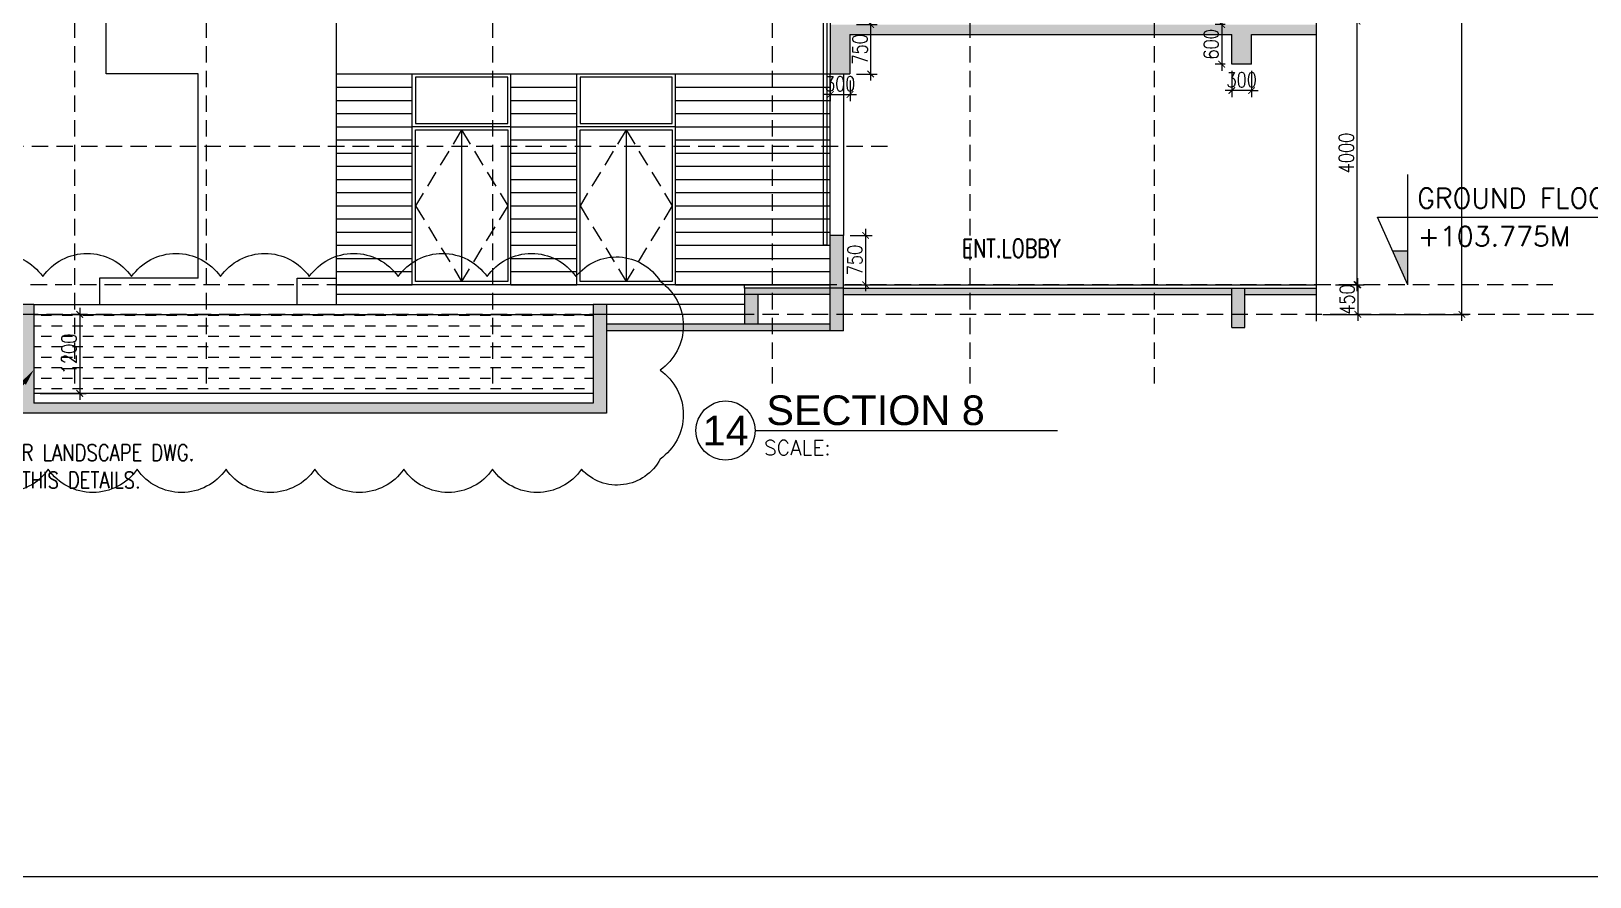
# Model space of a CAD drawing. Extents: x -32840 to 422982, y 280745 to 888746.
# Drawn here: x 77131 to 100808, y 446301 to 459142 of the extents above; entities that cross this region are included whole.
import ezdxf
from ezdxf import colors
from ezdxf.entities.mleader import LeaderData, LeaderLine
from ezdxf.enums import TextEntityAlignment as Align
from ezdxf.math import Vec2, Vec3

# ---------------------------------------------------------------- set-up
doc = ezdxf.new("R2010")
doc.units = 0
doc.header["$LTSCALE"] = 1000
doc.header["$PDMODE"] = 3
doc.linetypes.add('CONTINOUS', pattern=[0])
doc.linetypes.add('HIDDEN', pattern=[0.375, 0.25, -0.125])
doc.layers.get('Defpoints').update_dxf_attribs({"linetype": 'HIDDEN'})
for name, color, linetype in [('a-dim', 3, 'Continuous'), ('A-DOOR', 1, 'Continuous'), ('A-Elev 02', 6, 'Continuous'), ('A-HAT', 8, 'Continuous'), ('A-LVL', 31, 'HIDDEN'), ('A-RD', 6, 'Continuous'), ('A-Rev', 31, 'Continuous'), ('A-Tag LVl', 2, 'Continuous'), ('A-WALL', 7, 'CONTINOUS'), ('I-False Ceiling', 7, 'Continuous')]:
    doc.layers.add(name, color=color, linetype=linetype)
doc.layers.add('A-FLOR', color=2, linetype='Continuous', lineweight=18)
doc.styles.add('Arial', font='arial.ttf')
doc.styles.add('ROMANS', font='romans.shx', dxfattribs={"width": 0.8})
doc.dimstyles.new('dim-1', dxfattribs={"dimscale": 100, "dimtxt": 2.25, "dimasz": 1, "dimexe": 1, "dimexo": 1, "dimgap": 0.5, "dimtad": 1, "dimdec": 0, "dimzin": 3, "dimdsep": 46, "dimtxsty": 'ROMANS', "dimblk": 'ARCHTICK', "dimcen": 0.0625, "dimdle": 1, "dimclrd": 256, "dimclre": 256, "dimclrt": 6, "dimadec": 0, "dimazin": 0, "dimtfac": 1, "dimtdec": 0, "dimtix": 1, "dimtmove": 1, "dimatfit": 3, "dimfxl": 1, "dimfrac": 2, "dimtolj": 1, "dimtzin": 3, "dimarcsym": 0})

# ---------------------------------------------------------------- blocks, each defined once
blk = doc.blocks.new('_ArchTick')
at = {"color": 0, "linetype": 'ByBlock', "const_width": 0.15}
blk.add_lwpolyline([(-0.5, -0.5), (0.5, 0.5)], dxfattribs=at)
blk = doc.blocks.new('*D1925')
at = {"layer": 'a-dim', "lineweight": -2, "transparency": 16777216}
for p, q in [((97273, 455192), (97273, 459392)), ((97094, 459292), (97373, 459292)), ((97094, 455292), (97373, 455292))]:
    blk.add_line(p, q, dxfattribs=at)
at = {"layer": 'Defpoints', "color": 0, "transparency": 16777216}
for p in [(96994, 459292), (97273, 459292), (96994, 455292)]:
    blk.add_point(p, dxfattribs=at)
at = {"layer": 'a-dim', "lineweight": -2, "transparency": 16777216, "xscale": 100, "yscale": 100, "zscale": 100}
for p, rotation in [((97273, 459292), 90), ((97273, 455292), 270)]:
    blk.add_blockref('_ArchTick', p, dxfattribs=dict(at, rotation=rotation))
at = {"layer": 'a-dim', "color": 6, "transparency": 16777216, "insert": (97110, 457292), "char_height": 225, "attachment_point": 5, "rotation": 90, "style": 'ROMANS'}
blk.add_mtext('\\A1;4000', dxfattribs=at)
blk = doc.blocks.new('*D1929')
at = {"layer": 'a-dim', "lineweight": -2, "transparency": 16777216}
for p, q in [((96751, 466792), (98966, 466792)), ((98866, 454742), (98866, 466892)), ((96751, 454842), (98966, 454842))]:
    blk.add_line(p, q, dxfattribs=at)
at = {"layer": 'Defpoints', "color": 0, "transparency": 16777216}
for p in [(96651, 466792), (98866, 466792), (96651, 454842)]:
    blk.add_point(p, dxfattribs=at)
at = {"layer": 'a-dim', "lineweight": -2, "transparency": 16777216, "xscale": 100, "yscale": 100, "zscale": 100}
for p, rotation in [((98866, 466792), 90), ((98866, 454842), 270)]:
    blk.add_blockref('_ArchTick', p, dxfattribs=dict(at, rotation=rotation))
at = {"layer": 'a-dim', "color": 6, "transparency": 16777216, "insert": (98703, 460892), "char_height": 225, "attachment_point": 5, "rotation": 90, "style": 'ROMANS'}
blk.add_mtext('\\A1;11950', dxfattribs=at)
blk = doc.blocks.new('*D1930')
at = {"layer": 'a-dim', "lineweight": -2, "transparency": 16777216}
for p, q in [((97283, 455292), (97283, 455392)), ((96945, 455292), (97383, 455292)), ((97283, 455292), (97283, 454842)), ((96945, 454842), (97383, 454842)), ((97283, 454842), (97283, 454742))]:
    blk.add_line(p, q, dxfattribs=at)
at = {"layer": 'Defpoints', "color": 0, "transparency": 16777216}
for p in [(96845, 455292), (96845, 454842), (97283, 454842)]:
    blk.add_point(p, dxfattribs=at)
at = {"layer": 'a-dim', "lineweight": -2, "transparency": 16777216, "xscale": 100, "yscale": 100, "zscale": 100}
for p, rotation in [((97283, 455292), 270), ((97283, 454842), 90)]:
    blk.add_blockref('_ArchTick', p, dxfattribs=dict(at, rotation=rotation))
at = {"layer": 'a-dim', "color": 6, "transparency": 16777216, "insert": (97121, 455067), "char_height": 225, "attachment_point": 5, "rotation": 90, "style": 'ROMANS'}
blk.add_mtext('\\A1;450', dxfattribs=at)
blk = doc.blocks.new('*U1812')
at = {"layer": 'A-HAT'}
blk.add_line((-3300, 0), (-2150, 0), dxfattribs=at)
blk = doc.blocks.new('*U1813')
at = {"layer": 'A-HAT', "color": 0, "linetype": 'ByBlock', "lineweight": -2}
for p in [(0, 3200), (0, 3000), (0, 2800), (0, 2600), (0, 2400), (0, 2200), (0, 2000), (0, 1800), (0, 1600), (0, 1400), (0, 1200), (0, 1000), (0, 800), (0, 600), (0, 400), (0, 200), (0, 0)]:
    blk.add_blockref('*U1812', p, dxfattribs=at)
blk = doc.blocks.new('*U1814')
at = {"layer": 'A-HAT'}
blk.add_line((-3650, 0), (-2650, 0), dxfattribs=at)
blk = doc.blocks.new('*U1815')
at = {"layer": 'A-HAT', "color": 0, "linetype": 'ByBlock', "lineweight": -2}
for p in [(0, 3200), (0, 3000), (0, 2800), (0, 2600), (0, 2400), (0, 2200), (0, 2000), (0, 1800), (0, 1600), (0, 1400), (0, 1200), (0, 1000), (0, 800), (0, 600), (0, 400), (0, 200), (0, 0)]:
    blk.add_blockref('*U1814', p, dxfattribs=at)
blk = doc.blocks.new('*U1809')
at = {"layer": 'A-HAT'}
blk.add_line((-4150, 0), (-1800, 0), dxfattribs=at)
blk = doc.blocks.new('*U1811')
at = {"layer": 'A-HAT', "color": 0, "linetype": 'ByBlock', "lineweight": -2}
for p in [(0, 3200), (0, 3000), (0, 2800), (0, 2600), (0, 2400), (0, 2200), (0, 2000), (0, 1800), (0, 1600), (0, 1400), (0, 1200), (0, 1000), (0, 800), (0, 600), (0, 400), (0, 200), (0, 0)]:
    blk.add_blockref('*U1809', p, dxfattribs=at)
blk = doc.blocks.new('TAG-LABEL')
at = {"linetype": 'Continuous'}
blk.add_line((-65.32, 0), (-24.49, 0), dxfattribs=at)
blk.add_circle((-69.32, 0), 4, dxfattribs=at)
at = {"color": 6, "style": 'ROMANS'}
blk.add_text('SCALE:', height=2, dxfattribs=at).set_placement((-64.13, -3.31))
at = {"color": 6}
for tag, p, height, style in [('LABELNAME', (-63.82, 0.75), 4, 'Arial'), ('SCALE', (-52.05, -3.31), 2, 'ROMANS'), ('DES.LINE.01', (-63.94, -6.44), 2, 'ROMANS'), ('DES.LINE.02', (-63.94, -9.56), 2, 'ROMANS')]:
    blk.add_attdef(tag, p, '', height=height, dxfattribs=dict(at, style=style))
at = {"color": 6, "style": 'Arial'}
blk.add_attdef('88', text='', height=4, dxfattribs=at).set_placement((-69.32, 0), align=Align.MIDDLE_CENTER)
blk = doc.blocks.new('*D1915')
at = {"layer": 'a-dim', "lineweight": -2, "transparency": 16777216}
for p, q in [((77270, 454842), (77969, 454842)), ((77869, 454942), (77869, 453542)), ((77270, 453642), (77969, 453642))]:
    blk.add_line(p, q, dxfattribs=at)
at = {"layer": 'Defpoints', "color": 0, "transparency": 16777216}
for p in [(77170, 454842), (77170, 453642), (77869, 453642)]:
    blk.add_point(p, dxfattribs=at)
at = {"layer": 'a-dim', "lineweight": -2, "transparency": 16777216, "xscale": 100, "yscale": 100, "zscale": 100}
for p, rotation in [((77869, 454842), 90), ((77869, 453642), 270)]:
    blk.add_blockref('_ArchTick', p, dxfattribs=dict(at, rotation=rotation))
at = {"layer": 'a-dim', "color": 6, "transparency": 16777216, "insert": (77706, 454242), "char_height": 225, "attachment_point": 5, "rotation": 90, "style": 'ROMANS'}
blk.add_mtext('\\A1;1200', dxfattribs=at)
blk = doc.blocks.new('RD')
at = {"style": 'ROMANS', "width": 0.75}
for tag, p in [('RT', (10.24, 14.08)), ('SZ', (10.24, 2.74))]:
    blk.add_attdef(tag, text='', height=9, dxfattribs=at).set_placement(p, align=Align.CENTER)
blk = doc.blocks.new('TAG-LVL-SEC')
blk.add_hatch(color=256).paths.add_polyline_path([(0, 3.42), (-1.53, 3.42), (0, 0)])
for p, q in [((0, 0), (0, 11.17)), ((0, 0), (-3.06, 6.83)), ((-3.06, 6.83), (27.63, 6.83)), ((-1.53, 3.42), (0, 3.42))]:
    blk.add_line(p, q)
at = {"color": 6, "style": 'ROMANS'}
for tag, p in [('LEVEL', (1.61, 7.76)), ('LEVELTAG', (1.44, 3.9))]:
    blk.add_attdef(tag, p, '', height=2, dxfattribs=at)
blk = doc.blocks.new('*D1818')
at = {"layer": 'a-dim', "lineweight": -2, "transparency": 16777216}
for p, q in [((89570, 456042), (89907, 456042)), ((89807, 456142), (89807, 455192)), ((89570, 455292), (89907, 455292))]:
    blk.add_line(p, q, dxfattribs=at)
at = {"layer": 'Defpoints', "color": 0, "transparency": 16777216}
for p in [(89470, 456042), (89470, 455292), (89807, 455292)]:
    blk.add_point(p, dxfattribs=at)
at = {"layer": 'a-dim', "lineweight": -2, "transparency": 16777216, "xscale": 100, "yscale": 100, "zscale": 100}
for p, rotation in [((89807, 456042), 90), ((89807, 455292), 270)]:
    blk.add_blockref('_ArchTick', p, dxfattribs=dict(at, rotation=rotation))
at = {"layer": 'a-dim', "color": 6, "transparency": 16777216, "insert": (89644, 455667), "char_height": 225, "attachment_point": 5, "rotation": 90, "style": 'ROMANS'}
blk.add_mtext('\\A1;750', dxfattribs=at)
blk = doc.blocks.new('*D1873')
at = {"layer": 'a-dim', "lineweight": -2, "transparency": 16777216}
for p, q in [((89270, 458392), (89270, 458081)), ((89570, 458392), (89570, 458081)), ((89270, 458181), (89170, 458181)), ((89270, 458181), (89570, 458181)), ((89570, 458181), (89670, 458181))]:
    blk.add_line(p, q, dxfattribs=at)
at = {"layer": 'Defpoints', "color": 0, "transparency": 16777216}
for p in [(89270, 458492), (89570, 458492), (89570, 458181)]:
    blk.add_point(p, dxfattribs=at)
at = {"layer": 'a-dim', "lineweight": -2, "transparency": 16777216, "xscale": 100, "yscale": 100, "zscale": 100}
blk.add_blockref('_ArchTick', (89270, 458181), dxfattribs=at)
at = {"layer": 'a-dim', "lineweight": -2, "transparency": 16777216, "xscale": 100, "yscale": 100, "zscale": 100, "rotation": 180}
blk.add_blockref('_ArchTick', (89570, 458181), dxfattribs=at)
at = {"layer": 'a-dim', "color": 6, "transparency": 16777216, "insert": (89420, 458343), "char_height": 225, "attachment_point": 5, "style": 'ROMANS'}
blk.add_mtext('\\A1;300', dxfattribs=at)
blk = doc.blocks.new('*D1874')
at = {"layer": 'a-dim', "lineweight": -2, "transparency": 16777216}
for p, q in [((89884, 458392), (89884, 459342)), ((89670, 459242), (89984, 459242)), ((89670, 458492), (89984, 458492))]:
    blk.add_line(p, q, dxfattribs=at)
at = {"layer": 'Defpoints', "color": 0, "transparency": 16777216}
for p in [(89570, 459242), (89884, 459242), (89570, 458492)]:
    blk.add_point(p, dxfattribs=at)
at = {"layer": 'a-dim', "lineweight": -2, "transparency": 16777216, "xscale": 100, "yscale": 100, "zscale": 100}
for p, rotation in [((89884, 459242), 90), ((89884, 458492), 270)]:
    blk.add_blockref('_ArchTick', p, dxfattribs=dict(at, rotation=rotation))
at = {"layer": 'a-dim', "color": 6, "transparency": 16777216, "insert": (89722, 458867), "char_height": 225, "attachment_point": 5, "rotation": 90, "style": 'ROMANS'}
blk.add_mtext('\\A1;750', dxfattribs=at)
blk = doc.blocks.new('*D1875')
at = {"layer": 'a-dim', "lineweight": -2, "transparency": 16777216}
for p, q in [((95370, 458542), (95370, 458141)), ((95670, 458542), (95670, 458141)), ((95370, 458241), (95270, 458241)), ((95670, 458241), (95370, 458241)), ((95670, 458241), (95770, 458241))]:
    blk.add_line(p, q, dxfattribs=at)
at = {"layer": 'Defpoints', "color": 0, "transparency": 16777216}
for p in [(95370, 458642), (95670, 458642), (95370, 458241)]:
    blk.add_point(p, dxfattribs=at)
at = {"layer": 'a-dim', "lineweight": -2, "transparency": 16777216, "xscale": 100, "yscale": 100, "zscale": 100}
blk.add_blockref('_ArchTick', (95370, 458241), dxfattribs=at)
at = {"layer": 'a-dim', "lineweight": -2, "transparency": 16777216, "xscale": 100, "yscale": 100, "zscale": 100, "rotation": 180}
blk.add_blockref('_ArchTick', (95670, 458241), dxfattribs=at)
at = {"layer": 'a-dim', "color": 6, "transparency": 16777216, "insert": (95520, 458404), "char_height": 225, "attachment_point": 5, "style": 'ROMANS'}
blk.add_mtext('\\A1;300', dxfattribs=at)
blk = doc.blocks.new('*D1876')
at = {"layer": 'a-dim', "lineweight": -2, "transparency": 16777216}
for p, q in [((95217, 459342), (95217, 458542)), ((95270, 459242), (95117, 459242)), ((95270, 458642), (95117, 458642))]:
    blk.add_line(p, q, dxfattribs=at)
at = {"layer": 'Defpoints', "color": 0, "transparency": 16777216}
for p in [(95370, 459242), (95217, 458642), (95370, 458642)]:
    blk.add_point(p, dxfattribs=at)
at = {"layer": 'a-dim', "lineweight": -2, "transparency": 16777216, "xscale": 100, "yscale": 100, "zscale": 100}
for p, rotation in [((95217, 459242), 90), ((95217, 458642), 270)]:
    blk.add_blockref('_ArchTick', p, dxfattribs=dict(at, rotation=rotation))
at = {"layer": 'a-dim', "color": 6, "transparency": 16777216, "insert": (95055, 458942), "char_height": 225, "attachment_point": 5, "rotation": 90, "style": 'ROMANS'}
blk.add_mtext('\\A1;600', dxfattribs=at)

msp = doc.modelspace()

# ---------------------------------------------------------------- hatches: boundary and pattern name
at = {"layer": 'A-HAT'}
h = msp.add_hatch(dxfattribs=at)
h.set_pattern_fill('DASH', color=131, scale=50)
h.set_pattern_definition([(0, (-358486.8, 1214129.2), (158.75, 158.75), [158.75, -158.75])])
h.paths.add_polyline_path([(85669.6, 454842.2), (77169.6, 454842.2), (77169.6, 453642.2), (85669.6, 453642.2)])
at = {"layer": 'I-False Ceiling'}
h = msp.add_hatch(dxfattribs=at)
h.set_pattern_fill('AR-CONC', color=8)
h.paths.add_polyline_path([(66618.5, 466642.2), (75218.5, 466642.2), (75218.5, 465892.2), (75518.5, 465892.2), (75518.5, 466792.2), (66318.5, 466792.2), (66318.5, 465892.2), (66618.5, 465892.2)])
h.paths.add_polyline_path([(66518.5, 467092.2), (66318.5, 467092.2), (66318.5, 466792.2), (66518.5, 466792.2)])
h.paths.add_polyline_path([(75518.5, 467092.2), (75318.5, 467092.2), (75318.5, 466792.2), (75518.5, 466792.2)])
h.paths.add_polyline_path([(66618.5, 463242.2), (66318.5, 463242.2), (66318.5, 462492.2), (66618.5, 462492.2)])
h.paths.add_polyline_path([(75518.5, 463242.2), (75218.5, 463242.2), (75218.5, 462492.2), (75518.5, 462492.2)])
h.paths.add_polyline_path([(75518.5, 459292.2), (75218.5, 459292.2), (75218.5, 459242.2), (66618.5, 459242.2), (66618.5, 459292.2), (66318.5, 459292.2), (66318.5, 458492.2), (66618.5, 458492.2), (66618.5, 459092.2), (75218.5, 459092.2), (75218.5, 458342.2), (75518.5, 458342.2)])
h.paths.add_polyline_path([(75518.5, 459392.2), (75518.5, 459292.2), (75318.5, 459292.2), (75518.5, 459292.2)])
h.paths.add_polyline_path([(66518.5, 455242.2), (66318.5, 455242.2), (66318.5, 454842.2), (66518.5, 454842.2)])
h.paths.add_polyline_path([(66518.5, 454842.2), (66318.5, 454842.2), (66318.5, 454742.2), (66318.5, 454642.2), (66518.5, 454642.2)])
h.paths.add_polyline_path([(66318.5, 454842.2), (64568.5, 454842.2), (64568.5, 454742.2), (66318.5, 454742.2)])
h.paths.add_polyline_path([(66318.5, 455242.2), (65168.5, 455242.2), (65168.5, 455092.2), (64868.5, 455092.2), (64868.5, 454942.2), (64568.5, 454942.2), (64568.5, 454842.2), (66318.5, 454842.2)])
edge = h.paths.add_edge_path()
edge.add_line((74860.6, 455242.2), (66518.5, 455242.2))
edge.add_line((66518.5, 455242.2), (66518.5, 455142.2))
edge.add_line((66518.5, 455142.2), (74814.6, 455142.2))
edge.add_arc((75859.9, 454721.9), 1126.7, 152.49233, 158.09248, ccw=False)
edge = h.paths.add_edge_path()
edge.add_line((75318.5, 455242.2), (74860.6, 455242.2))
edge.add_arc((75859.9, 454721.9), 1126.7, 152.49233, 158.09248)
edge.add_line((74814.6, 455142.2), (75318.5, 455142.2))
edge.add_line((75318.5, 455142.2), (75318.5, 455242.2))
h.paths.add_polyline_path([(75518.5, 455242.2), (75318.5, 455242.2), (75318.5, 454842.2), (75518.5, 454842.2)])
h.paths.add_polyline_path([(75518.5, 454842.2), (75318.5, 454842.2), (75318.5, 454642.2), (75518.5, 454642.2)])
h.paths.add_polyline_path([(77169.6, 454842.2), (76969.6, 454842.2), (76969.6, 453342.2), (85869.6, 453342.2), (85869.6, 454842.2), (85669.6, 454842.2), (85669.6, 453492.2), (77169.6, 453492.2)])
h.paths.add_polyline_path([(77169.6, 454992.2), (76969.6, 454992.2), (76969.6, 454842.2), (77169.6, 454842.2)])
h.paths.add_polyline_path([(85869.6, 454992.2), (85669.6, 454992.2), (85669.6, 454842.2), (85869.6, 454842.2)])
edge = h.paths.add_edge_path()
edge.add_line((87516.5, 454692.2), (85869.6, 454692.2))
edge.add_line((85869.6, 454692.2), (85869.6, 454592.2))
edge.add_line((85869.6, 454592.2), (87497.2, 454592.2))
edge.add_arc((86609.3, 454815.5), 915.6, 345.88506, 352.26176)
h.paths.add_polyline_path([(88169.6, 455142.2), (87969.6, 455142.2), (87969.6, 454842.2), (88169.6, 454842.2)])
edge = h.paths.add_edge_path()
edge.add_line((89269.6, 454692.2), (87516.5, 454692.2))
edge.add_arc((86609.3, 454815.5), 915.6, 345.88506, 352.26176, ccw=False)
edge.add_line((87497.2, 454592.2), (89269.6, 454592.2))
edge.add_line((89269.6, 454592.2), (89269.6, 454692.2))
h.paths.add_polyline_path([(88169.6, 454842.2), (87969.6, 454842.2), (87969.6, 454692.2), (88169.6, 454692.2)])
h.paths.add_polyline_path([(89269.6, 455242.2), (87969.6, 455242.2), (87969.6, 455142.2), (89269.6, 455142.2)])
h.paths.add_polyline_path([(89469.6, 455242.2), (89269.6, 455242.2), (89269.6, 454842.2), (89469.6, 454842.2)])
h.paths.add_polyline_path([(89469.6, 454842.2), (89269.6, 454842.2), (89269.6, 454592.2), (89469.6, 454592.2)])
h.paths.add_polyline_path([(89469.6, 456042.2), (89269.6, 456042.2), (89269.6, 455292.2), (89469.6, 455292.2)])
h.paths.add_polyline_path([(89469.6, 455292.2), (89269.6, 455292.2), (89269.6, 455242.2), (89469.6, 455242.2)])
h = msp.add_hatch(dxfattribs=at)
h.set_pattern_fill('AR-CONC', color=8)
h.paths.add_polyline_path([(89569.6, 463092.2), (95369.6, 463092.2), (95369.6, 462642.2), (95669.6, 462642.2), (95669.6, 463092.2), (96651, 463092.2), (96651, 463242.2), (89369.6, 463242.2), (89269.6, 463242.2), (89269.6, 462492.2), (89569.6, 462492.2)])
h.paths.add_polyline_path([(95669.6, 459092.2), (96651, 459092.2), (96651, 459242.2), (89269.6, 459242.2), (89269.6, 458492.2), (89569.6, 458492.2), (89569.6, 459092.2), (95369.6, 459092.2), (95369.6, 458642.2), (95669.6, 458642.2)])
h.paths.add_polyline_path([(95369.6, 455242.2), (89469.6, 455242.2), (89469.6, 455142.2), (95369.6, 455142.2)])
h.paths.add_polyline_path([(95569.6, 455242.2), (95369.6, 455242.2), (95369.6, 454842.2), (95569.6, 454842.2)])
h.paths.add_polyline_path([(96651, 455242.2), (95569.6, 455242.2), (95569.6, 455142.2), (96651, 455142.2)])
h.paths.add_polyline_path([(95569.6, 454842.2), (95369.6, 454842.2), (95369.6, 454642.2), (95569.6, 454642.2)])
h.paths.add_polyline_path([(90069.6, 466192.2), (89569.6, 466192.2), (89569.6, 466492.2), (89269.6, 466492.2), (89269.6, 466192.2), (88969.6, 466192.2), (88969.6, 466092.2), (89019.6, 466092.2), (89019.6, 465992.2), (88969.6, 465992.2), (88969.6, 465892.2), (90069.6, 465892.2)])
h.paths.add_polyline_path([(89869.4, 465908.8), (89869.4, 466475.6), (89531.9, 466475.6), (89531.9, 465908.8)], flags=24)
h.paths.add_polyline_path([(88831.9, 466256.7), (89407.2, 466256.7), (89407.2, 466594.2), (88831.9, 466594.2)], flags=9)

# ---------------------------------------------------------------- linework, layer by layer
msp.add_lwpolyline([(-32840.5, 474297.9), (120491.4, 474297.9), (120491.4, 446301.2), (-32840.5, 446301.2)], close=True)
at = {"layer": 'A-DOOR'}
for p, q in [((82919.6, 455292.2), (82919.6, 458492.2)), ((84419.6, 455292.2), (84419.6, 458492.2)), ((85419.6, 455292.2), (85419.6, 458492.2)), ((86919.6, 455292.2), (86919.6, 458492.2)), ((89269.6, 456042.2), (89269.6, 458492.2)), ((89469.6, 458492.2), (89469.6, 456042.2)), ((84419.6, 457692.2), (82919.6, 457692.2)), ((86919.6, 457692.2), (85419.6, 457692.2)), ((83669.6, 457642.2), (83669.6, 455342.2)), ((86169.6, 457642.2), (86169.6, 455342.2))]:
    msp.add_line(p, q, dxfattribs=at)
for points in [[(89169.6, 455892.2), (89169.6, 463242.2), (89219.6, 463242.2), (89219.6, 455892.2)], [(82969.6, 457742.2), (84369.6, 457742.2), (84369.6, 458442.2), (82969.6, 458442.2)], [(85469.6, 457742.2), (86869.6, 457742.2), (86869.6, 458442.2), (85469.6, 458442.2)], [(82969.6, 457642.2), (84369.6, 457642.2), (84369.6, 455342.2), (82969.6, 455342.2)], [(85469.6, 457642.2), (86869.6, 457642.2), (86869.6, 455342.2), (85469.6, 455342.2)]]:
    msp.add_lwpolyline(points, close=True, dxfattribs=at)
at = {"layer": 'A-DOOR', "color": 8, "linetype": 'HIDDEN'}
for points in [[(83669.6, 457642.2), (82969.6, 456492.2), (83669.6, 455342.2)], [(83669.6, 457642.2), (84369.6, 456492.2), (83669.6, 455342.2)], [(86169.6, 457642.2), (85469.6, 456492.2), (86169.6, 455342.2)], [(86169.6, 457642.2), (86869.6, 456492.2), (86169.6, 455342.2)]]:
    msp.add_lwpolyline(points, dxfattribs=at)
at = {"layer": 'A-Elev 02'}
for p, q in [((78269.6, 458492.2), (78269.6, 466792.2)), ((79669.6, 458492.2), (78269.6, 458492.2)), ((79669.6, 455392.2), (79669.6, 458492.2)), ((78169.6, 455392.2), (78169.6, 454992.2)), ((79669.6, 455392.2), (78169.6, 455392.2)), ((81169.6, 454992.2), (81169.6, 455392.2)), ((81169.6, 455392.2), (81769.6, 455392.2)), ((87969.6, 455292.2), (81769.6, 455292.2)), ((87969.6, 455142.2), (81769.6, 455142.2)), ((77169.6, 454992.2), (85669.6, 454992.2)), ((87969.6, 454992.2), (85869.6, 454992.2))]:
    msp.add_line(p, q, dxfattribs=at)
at = {"layer": 'A-FLOR'}
for p, q in [((89269.6, 455292.2), (87969.6, 455292.2)), ((87969.6, 455242.2), (87969.6, 455292.2)), ((89469.6, 455292.2), (96651, 455292.2)), ((87969.6, 454842.2), (85869.6, 454842.2)), ((85669.6, 453642.2), (77169.6, 453642.2))]:
    msp.add_line(p, q, dxfattribs=at)
at = {"layer": 'A-HAT', "color": 131}
msp.add_line((77169.6, 454842.2), (85669.6, 454842.2), dxfattribs=at)
at = {"layer": 'A-HAT'}
msp.add_lwpolyline([(96651, 467049.4), (96651, 460770.8), (96747.3, 460770.8), (96546.5, 460624), (96651, 460624), (96651, 454738.8)], dxfattribs=at)
at = {"layer": 'A-LVL'}
for p, q in [((77794.6, 453791.7), (77794.6, 468451.1)), ((79794.6, 453791.7), (79794.6, 468451.1)), ((84144.6, 453791.7), (84144.6, 468451.1)), ((88394.6, 453791.7), (88394.6, 468451.1)), ((91394.6, 453791.7), (91394.6, 468451.1)), ((94194.6, 453791.7), (94194.6, 468451.1)), ((90139.3, 457392.2), (17385.9, 457392.2)), ((100247.1, 455292.2), (17385.9, 455292.2)), ((104988.4, 454842.2), (19531, 454842.2))]:
    msp.add_line(p, q, dxfattribs=at)
at = {"layer": 'A-Rev'}
msp.add_lwpolyline([(75956.7, 455416.1, -0.5205671), (77306.7, 455416.1, -0.5205671), (78656.7, 455416.1, -0.5205671), (80006.7, 455416.1, -0.5205671), (81356.7, 455416.1, -0.5205671), (82706.7, 455416.1, -0.5205671), (84056.7, 455416.1, -0.5205671), (85406.7, 455416.1, -0.5205671), (86685.4, 455344.8, -0.5205671), (86685.4, 453994.8, -0.5205671), (86685.4, 452644.8, -0.5205671), (85491, 452489.2, -0.5205671), (84141, 452489.2, -0.5205671), (82791, 452489.2, -0.5205671), (81441, 452489.2, -0.5205671), (80091, 452489.2, -0.5205671), (78741, 452489.2, -0.5205671), (77391, 452489.2, -0.5205671), (76041, 452489.2, -0.5205671), (75956.7, 453754.9, -0.5205671)], format="xyb", close=True, dxfattribs=at)
at = {"layer": 'A-WALL'}
for p, q in [((89269.6, 460042.2), (89269.6, 458492.2)), ((81769.6, 455392.2), (81769.6, 459392.2)), ((89569.6, 459092.2), (95369.6, 459092.2)), ((89569.6, 459092.2), (89569.6, 458492.2)), ((95369.6, 458642.2), (95369.6, 459092.2)), ((95669.6, 458642.2), (95669.6, 459092.2)), ((95669.6, 459092.2), (96651, 459092.2)), ((81769.6, 458492.2), (89269.6, 458492.2)), ((89269.6, 458492.2), (89569.6, 458492.2)), ((89269.6, 454592.2), (89269.6, 456042.2)), ((89469.6, 456042.2), (89269.6, 456042.2)), ((89469.6, 454592.2), (89469.6, 456042.2)), ((81769.6, 454992.2), (81769.6, 455392.2)), ((89469.6, 455242.2), (87969.6, 455242.2)), ((87969.6, 455242.2), (87969.6, 454692.2)), ((89269.6, 455142.2), (87969.6, 455142.2)), ((88169.6, 455142.2), (88169.6, 454692.2)), ((89469.6, 455242.2), (96651, 455242.2)), ((89469.6, 455142.2), (95369.6, 455142.2)), ((95369.6, 454642.2), (95369.6, 455242.2)), ((95569.6, 454642.2), (95569.6, 455242.2)), ((95569.6, 455142.2), (96651, 455142.2)), ((77169.6, 454992.2), (76969.6, 454992.2)), ((77169.6, 454992.2), (77169.6, 453492.2)), ((85869.6, 454992.2), (85669.6, 454992.2)), ((85669.6, 454992.2), (85669.6, 453492.2)), ((85869.6, 454992.2), (85869.6, 453342.2)), ((89269.6, 454692.2), (85869.6, 454692.2)), ((95369.6, 454642.2), (95569.6, 454642.2)), ((89269.6, 454592.2), (85869.6, 454592.2)), ((89469.6, 454592.2), (89269.6, 454592.2)), ((85669.6, 453492.2), (77169.6, 453492.2)), ((85869.6, 453342.2), (76969.6, 453342.2))]:
    msp.add_line(p, q, dxfattribs=at)
msp.add_lwpolyline([(95669.6, 458642.2), (95369.6, 458642.2)], dxfattribs=at)

# ---------------------------------------------------------------- block references
at = {"layer": 'A-HAT', "xscale": -1, "rotation": 180}
for name, p in [('*U1813', (85069.6, 458492.2)), ('*U1815', (88069.6, 458492.2)), ('*U1811', (91069.6, 458492.2))]:
    msp.add_blockref(name, p, dxfattribs=at)
at = {"layer": 'A-RD'}
ref = msp.add_blockref('RD', (92506.8, 455142.9), dxfattribs=dict(at, xscale=-40.00000000626291, yscale=40.00000000556133, zscale=40, rotation=2.625499577746382e-06))
ref.add_attrib('RT', 'ENT.LOBBY', dxfattribs={"height": 280, "rotation": 0, "style": 'ROMANS', "width": 0.75}).set_placement((92017, 455705.9), align=Align.CENTER)
at = {"layer": 'A-Tag LVl'}
ref = msp.add_blockref('TAG-LVL-SEC', (98041.9, 455292.2), dxfattribs=dict(at, xscale=150, yscale=150, zscale=150))
ref.add_attrib('LEVEL', 'GROUND FLOOR FIN. LVL.', (98185.4, 456456.6), dxfattribs={"layer": '0', "color": 6, "height": 300, "style": 'ROMANS'})
ref.add_attrib('LEVELTAG', '+103.775M ', (98195.7, 455876.6), dxfattribs={"layer": '0', "color": 6, "height": 300, "style": 'ROMANS'})
ref = msp.add_blockref('TAG-LABEL', (95478.7, 453077), dxfattribs=dict(at, xscale=112.5, yscale=112.5, zscale=112.5))
ref.add_attrib('88', '14', dxfattribs={"layer": '0', "color": 6, "height": 450, "style": 'Arial'}).set_placement((87680.3, 453077), align=Align.MIDDLE_CENTER)
ref.add_attrib('LABELNAME', 'SECTION 8', (88299.1, 453161.4), dxfattribs={"layer": '0', "color": 6, "height": 450, "style": 'Arial'})

# ---------------------------------------------------------------- dimensions: what is measured, and where the dimension line sits
at = {"layer": 'a-dim'}
dim = msp.add_linear_dim(base=(98865.6, 466792.2), p1=(96651, 454842.2), p2=(96651, 466792.2), angle=90, dimstyle='dim-1', dxfattribs=at)
dim.commit()
dim.dimension.update_dxf_attribs({"geometry": '*D1929', "text_midpoint": (98865.6, 460892.2), "dimtype": 160})
for base, p1, p2, picture, middle in [((89884.2, 459242.2), (89569.6, 458492.2), (89569.6, 459242.2), '*D1874', (89721.7, 458867.2)), ((95217.2, 458642.2), (95369.6, 459242.2), (95369.6, 458642.2), '*D1876', (95054.7, 458942.2)), ((97272.9, 459292.2), (96993.6, 455292.2), (96993.6, 459292.2), '*D1925', (97110.4, 457292.2)), ((89806.9, 455292.2), (89469.6, 456042.2), (89469.6, 455292.2), '*D1818', (89644.4, 455667.2)), ((97283.3, 454842.2), (96845.4, 455292.2), (96845.4, 454842.2), '*D1930', (97120.8, 455067.2)), ((77869, 453642.2), (77169.6, 454842.2), (77169.6, 453642.2), '*D1915', (77706.5, 454242.2))]:
    dim = msp.add_linear_dim(base=base, p1=p1, p2=p2, angle=90, dimstyle='dim-1', dxfattribs=at)
    dim.commit()
    dim.dimension.update_dxf_attribs({"geometry": picture, "text_midpoint": middle})
for base, p1, p2, picture, middle in [((95369.6, 458241.1), (95669.6, 458642.2), (95369.6, 458642.2), '*D1875', (95519.6, 458403.6)), ((89569.6, 458180.9), (89269.6, 458492.2), (89569.6, 458492.2), '*D1873', (89419.6, 458343.4))]:
    dim = msp.add_linear_dim(base=base, p1=p1, p2=p2, dimstyle='dim-1', dxfattribs=at)
    dim.commit()
    dim.dimension.update_dxf_attribs({"geometry": picture, "text_midpoint": middle})

# ---------------------------------------------------------------- leaders
at = {"layer": 'A-Rev'}
ml = msp.add_multileader_mtext('Standard', dxfattribs=at)
ml.set_content('REFER LANDSCAPE DWG. \\PFOR THIS DETAILS.', color=256, style='ROMANS')
ml.set_leader_properties()
ml.build(insert=Vec2(0, 0))
ml.multileader.update_dxf_attribs({"text_right_attachment_type": 6, "dogleg_length": 100, "arrow_head_size": 250})
ctx = ml.context
ctx.base_point, ctx.char_height, ctx.arrow_head_size, ctx.plane_origin = Vec3(76324, 452742.5), 250, 250, Vec3(76355.3, 454579.4)
ctx.right_attachment = 6
notes = []
notes.append((ctx, [(0, (1, 1, 0), (76224, 452742.5), (1, 0), 100, [(0, [(77169.6, 453997.3)], 0, [])])]))
ctx.mtext.insert, ctx.mtext.flow_direction = Vec3(76326, 452867.5), 5
for ctx, leaders in notes:
    for number, flags, end, landing, length, lines in leaders:
        leader = LeaderData()
        leader.index, (leader.has_last_leader_line, leader.has_dogleg_vector, leader.attachment_direction) = number, flags
        leader.last_leader_point, leader.dogleg_vector, leader.dogleg_length = Vec3(end), Vec3(landing), length
        for number, points, colour, breaks in lines:
            line = LeaderLine()
            line.index, line.vertices, line.color, line.breaks = number, Vec3.list(points), colors.encode_raw_color(colour), breaks
            leader.lines.append(line)
        ctx.leaders.append(leader)

doc.saveas('drawing.dxf')
